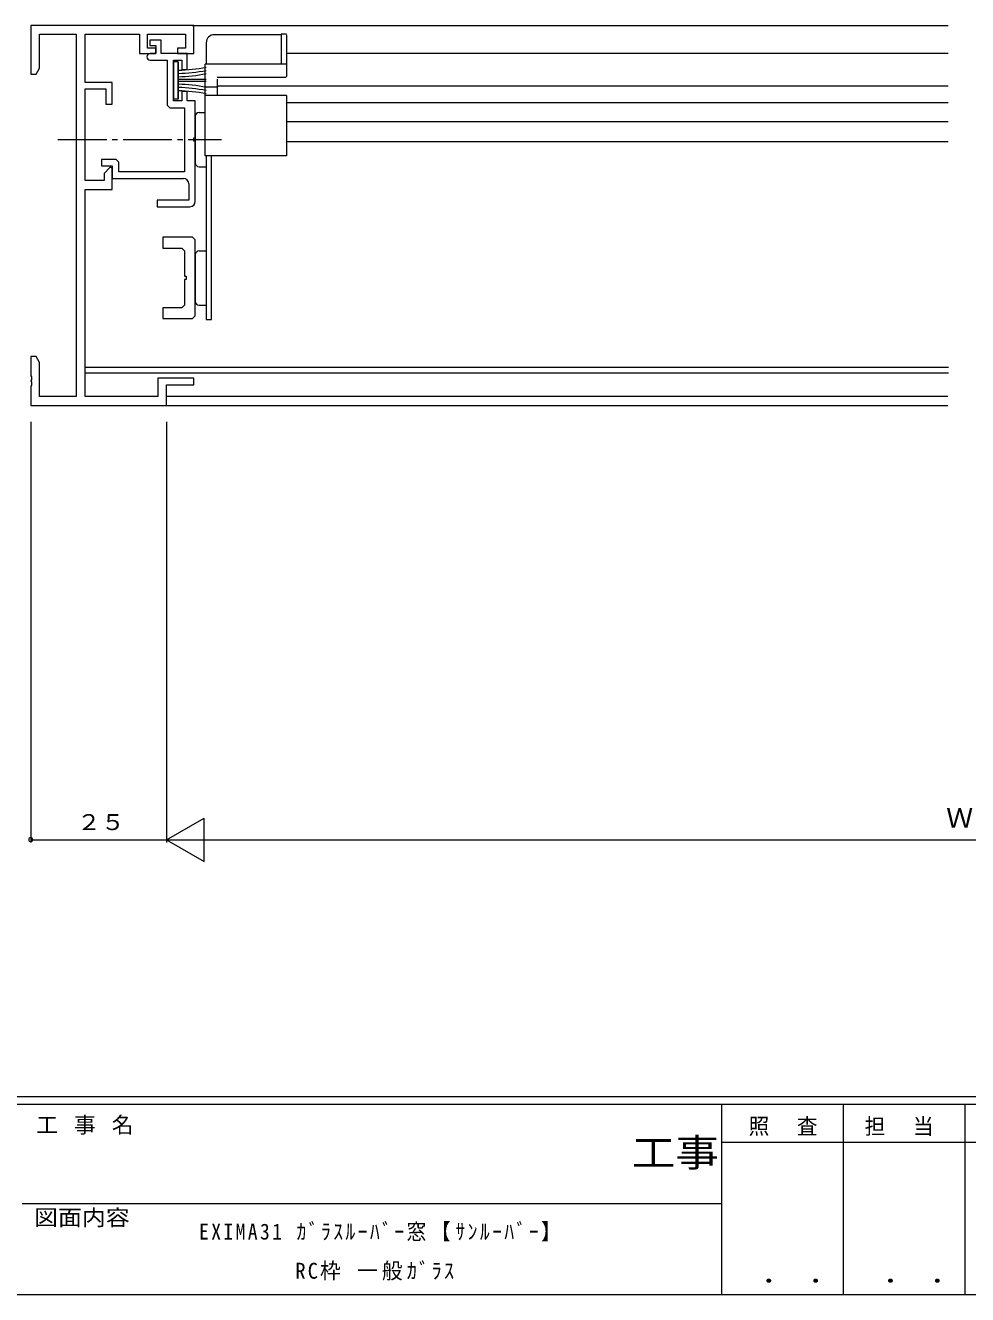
# Model space of a CAD drawing. Units: millimetres on the paper. Extents: x -420 to 373, y -297 to 267.
# Drawn here: x -30.7 to 142.8, y -297 to -63.2 of the extents above; entities that cross this region are included whole.
import ezdxf
from ezdxf.enums import TextEntityAlignment as Align

# ---------------------------------------------------------------- set-up
doc = ezdxf.new("R2010")
doc.units = ezdxf.units.MM
doc.linetypes.add('CHAIN2', pattern=[12, 9, -1, 1, -1])
for name, color, linetype, lineweight in [('0-1_YKK_ZWAK', 7, 'Continuous', 9), ('0-3_YKK_11', 7, 'Continuous', 9), ('0-4_YKK_12', 2, 'Continuous', 9), ('0-6_YKK_13', 4, 'Continuous', 9), ('0-7_YKK_D', 6, 'Continuous', 9)]:
    doc.layers.add(name, color=color, linetype=linetype, lineweight=lineweight)
doc.layers.add('0-2_USER1', color=3, linetype='Continuous')
doc.styles.add('ＭＳ ゴシック', font='')
doc.styles.get('ＭＳ ゴシック').set_extended_font_data('MS Gothic')

msp = doc.modelspace()

# ---------------------------------------------------------------- linework, layer by layer
at = {"layer": '0-1_YKK_ZWAK'}
for p, q in [((352.3, -260.6), (-417.7, -260.6)), ((314.5, -262), (-417.7, -262)), ((97.5, -262), (97.5, -297)), ((119.9, -262), (119.9, -297)), ((142.3, -262), (142.3, -297)), ((165.684, -268.999), (97.5, -268.999)), ((-31.3, -280.199), (97.5, -280.199)), ((-417.7, -297), (314.5, -297))]:
    msp.add_line(p, q, dxfattribs=at)
at = {"layer": '0-3_YKK_11'}
for p, q in [((-29.7, -63.216), (-29.7, -72.216)), ((0.3, -63.216), (-29.7, -63.216)), ((-28.07, -64.846), (-21.33, -64.846)), ((-28.07, -71.125), (-28.07, -64.846)), ((-21.33, -64.846), (-21.33, -131.586)), ((-19.7, -64.846), (-9.7, -64.846)), ((-19.7, -73.716), (-19.7, -64.846)), ((-9.7, -64.846), (-9.7, -68.416)), ((-8.2, -64.846), (-1.2, -64.846)), ((-8.2, -67.416), (-8.2, -64.846)), ((-1.2, -64.846), (-1.2, -67.416)), ((0.3, -68.416), (0.3, -63.216)), ((-6.7, -67.416), (-8.2, -67.416)), ((-7.8, -65.916), (-7.8, -66.916)), ((-5.7, -65.916), (-7.8, -65.916)), ((-7.8, -66.916), (-6.7, -66.916)), ((-6.7, -66.916), (-6.7, -68.416)), ((-6.7, -68.416), (-6.7, -67.416)), ((-5.7, -68.416), (-5.7, -65.916)), ((-2.7, -67.416), (-2.7, -68.416)), ((-1.2, -67.416), (-2.7, -67.416)), ((-9.7, -68.416), (-6.7, -68.416)), ((-6.7, -68.416), (-7.7, -68.416)), ((-7.7, -69.616), (-4.6, -69.616)), ((-0.9, -68.416), (-5.7, -68.416)), ((-4.6, -69.616), (-4.6, -77.916)), ((-3.4, -69.616), (-1.9, -69.616)), ((-3.4, -77.116), (-3.4, -69.616)), ((-2.7, -68.416), (0.3, -68.416)), ((-1.9, -69.616), (-1.9, -71.366)), ((-0.9, -71.366), (-0.9, -68.416)), ((-29.7, -72.216), (-28.7, -72.216)), ((-28.7, -72.216), (-28.07, -71.125)), ((-1.9, -71.366), (-0.9, -71.366)), ((-14.7, -73.716), (-19.7, -73.716)), ((-14.7, -77.716), (-14.7, -73.716)), ((-19.7, -74.916), (-15.9, -74.916)), ((-19.7, -91.786), (-19.7, -74.916)), ((-15.9, -74.916), (-15.9, -77.716)), ((-1.9, -77.116), (-3.4, -77.116)), ((-1.9, -75.366), (-1.9, -77.116)), ((-0.9, -75.366), (-1.9, -75.366)), ((-0.9, -77.116), (-0.9, -75.366)), ((0.601, -77.116), (-0.9, -77.116)), ((0.601, -83.916), (0.601, -77.116)), ((-15.9, -77.716), (-14.7, -77.716)), ((-4.6, -77.916), (-4.1, -78.416)), ((-4.1, -78.416), (-1.4, -78.416)), ((-1.4, -78.416), (-1.4, -90.216)), ((0.3, -83.916), (0.601, -83.916)), ((0.3, -84.516), (0.3, -83.916)), ((0.601, -84.516), (0.3, -84.516)), ((0.601, -95.616), (0.601, -84.516)), ((-16.7, -87.916), (-16.7, -89.116)), ((-14, -87.916), (-16.7, -87.916)), ((-13.5, -88.416), (-14, -87.916)), ((-13.5, -90.216), (-13.5, -88.416)), ((-16.7, -89.116), (-14.7, -89.116)), ((-15.07, -89.362), (-16.2, -90.492)), ((-16.2, -90.492), (-16.2, -91.786)), ((-14.7, -89.515), (-15.07, -89.362)), ((-14.7, -89.116), (-14.7, -91.416)), ((-14.7, -93.416), (-14.7, -89.515)), ((-1.4, -90.216), (-13.5, -90.216)), ((-16.2, -91.786), (-19.7, -91.786)), ((-19.7, -93.416), (-14.7, -93.416)), ((-19.7, -131.586), (-19.7, -93.416)), ((-14.7, -91.416), (-1.599, -91.416)), ((-0.599, -92.416), (-0.599, -95.416)), ((-6.399, -95.416), (-6.399, -96.616)), ((-0.599, -95.416), (-6.399, -95.416)), ((-6.399, -96.616), (-0.399, -96.616)), ((-5.4, -102.235), (-5.4, -104.235)), ((0.1, -102.235), (-5.4, -102.235)), ((0.6, -102.735), (0.1, -102.235)), ((0.6, -116.735), (0.6, -102.735)), ((-5.4, -104.235), (-1.9, -104.235)), ((-1.9, -104.235), (-1.4, -104.735)), ((-1.4, -104.735), (-1.4, -109.435)), ((-1.4, -109.435), (-1.1, -109.435)), ((-1.1, -109.435), (-1.1, -110.035)), ((-1.4, -110.035), (-1.4, -114.735)), ((-1.1, -110.035), (-1.4, -110.035)), ((-5.4, -115.235), (-5.4, -117.235)), ((-1.9, -115.235), (-5.4, -115.235)), ((-1.4, -114.735), (-1.9, -115.235)), ((0.1, -117.235), (0.6, -116.735)), ((-5.4, -117.235), (0.1, -117.235)), ((-29.7, -124.216), (-29.7, -127.757)), ((-28.7, -124.216), (-29.7, -124.216)), ((-28.07, -125.307), (-28.7, -124.216)), ((-28.07, -131.586), (-28.07, -125.307)), ((-29.7, -127.757), (-29.58, -127.941)), ((-29.58, -128.491), (-29.7, -128.674)), ((-29.58, -127.941), (-29.58, -128.491)), ((-6.33, -128.216), (-6.33, -131.586)), ((0.3, -128.216), (-6.33, -128.216)), ((0.3, -129.416), (0.3, -128.216)), ((-29.7, -128.674), (-29.7, -128.758)), ((-29.7, -128.758), (-29.58, -128.941)), ((-29.58, -129.491), (-29.7, -129.674)), ((-29.7, -129.674), (-29.7, -133.216)), ((-29.58, -128.941), (-29.58, -129.491)), ((-4.7, -129.416), (0.3, -129.416)), ((-4.7, -133.216), (-4.7, -129.416)), ((-29.7, -133.216), (-4.7, -133.216)), ((-21.33, -131.586), (-28.07, -131.586)), ((-6.33, -131.586), (-19.7, -131.586))]:
    msp.add_line(p, q, dxfattribs=at)
for centre, radius, start, end in [((-7.7, -69.016), 0.6, 90, 270), ((-1.599, -92.416), 1, 0, 90), ((-0.399, -95.616), 1, 270, 0)]:
    msp.add_arc(centre, radius, start, end, dxfattribs=at)
at = {"layer": '0-4_YKK_12'}
for p, q in [((0.01, -63.216), (139.234, -63.216)), ((139.234, -68.416), (17.4, -68.416)), ((139.234, -74.436), (4.6, -74.436)), ((139.234, -77.456), (17.4, -77.456)), ((139.234, -80.956), (17.4, -80.956)), ((139.234, -84.646), (17.4, -84.646)), ((-11.299, -126.216), (-19.7, -126.216)), ((139.3, -126.216), (-14.603, -126.216)), ((-19.7, -127.216), (-11.299, -127.216)), ((-14.603, -127.216), (139.3, -127.216)), ((-4.7, -131.516), (139.165, -131.516)), ((-4.7, -133.216), (139.165, -133.216))]:
    msp.add_line(p, q, dxfattribs=at)
at = {"layer": '0-6_YKK_13'}
for p, q in [((16.4, -64.927), (4.1, -64.927)), ((16.4, -64.927), (16.4, -64.846)), ((17.4, -64.846), (16.4, -64.846)), ((16.4, -64.927), (16.4, -70.349)), ((17.4, -64.927), (17.4, -72.629)), ((2.6, -66.427), (2.6, -70.349)), ((-2.55, -69.916), (-3.4, -69.916)), ((-3.4, -69.916), (-3.4, -76.816)), ((-2.55, -69.916), (-2.55, -76.816)), ((-2.55, -76.816), (-2.55, -69.916)), ((17.4, -70.349), (2.4, -70.349)), ((2.4, -87.226), (2.4, -70.349)), ((2.6, -73.166), (-2.55, -73.166)), ((2.6, -73.566), (-2.55, -73.566)), ((4.6, -74.623), (2.4, -74.623)), ((17.194, -72.836), (4.6, -72.836)), ((4.6, -73.129), (4.6, -76.116)), ((17.4, -72.629), (17.194, -72.836)), ((-2.55, -76.816), (-3.4, -76.816)), ((17.4, -76.116), (2.4, -76.116)), ((17.4, -76.116), (17.4, -87.226)), ((1.3, -79.241), (2.4, -79.241)), ((0.6, -79.941), (0.6, -88.541)), ((17.4, -87.226), (2.4, -87.226)), ((2.6, -87.226), (2.6, -117.365)), ((3.6, -117.365), (3.6, -87.226)), ((1.3, -89.241), (2.6, -89.241)), ((1.3, -104.765), (2.6, -104.765)), ((0.6, -105.465), (0.6, -114.065)), ((1.3, -114.765), (2.6, -114.765)), ((2.6, -117.365), (3.6, -117.365))]:
    msp.add_line(p, q, dxfattribs=at)
at = {"layer": '0-6_YKK_13', "linetype": 'CHAIN2'}
msp.add_line((-24.7, -84.241), (5.4, -84.241), dxfattribs=at)
at = {"layer": '0-6_YKK_13'}
for centre, radius, start, end in [((4.1, -66.427), 1.5, 90, 180), ((-2.975, -43.466), 28, 270.86969, 281.48474), ((-2.975, -44.066), 28, 270.86969, 281.48474), ((-2.975, -44.666), 28, 270.86969, 281.48474), ((-2.975, -102.066), 28, 78.51524, 89.13029), ((-2.975, -102.666), 28, 78.51524, 89.13029), ((-2.975, -103.266), 28, 78.51524, 89.13029), ((1.3, -79.941), 0.7, 90, 180), ((1.3, -88.541), 0.7, 180, 270), ((1.3, -105.465), 0.7, 90, 180), ((1.3, -114.065), 0.7, 180, 270)]:
    msp.add_arc(centre, radius, start, end, dxfattribs=at)
at = {"layer": '0-7_YKK_D'}
for p, q in [((-29.7, -136.216), (-29.7, -213.716)), ((-4.7, -136.216), (-4.7, -213.716)), ((-4.7, -213.216), (2.229, -209.216)), ((-29.7, -213.216), (-4.7, -213.216)), ((-4.7, -213.216), (287.3, -213.216))]:
    msp.add_line(p, q, dxfattribs=at)
msp.add_lwpolyline([(-4.7, -213.216), (2.229, -217.216), (2.229, -209.216)], dxfattribs=at)
for start, end in [(0, 180), (180, 0)]:
    msp.add_arc((-29.7, -213.216), 0.375, start, end, dxfattribs=at)

# ---------------------------------------------------------------- texts
at = {"layer": '0-1_YKK_ZWAK', "color": 2, "style": 'ＭＳ ゴシック', "width": 1.15}
msp.add_text('工事', height=5.132, dxfattribs=at).set_placement((80.931, -274.956), align=Align.BOTTOM_LEFT)
at = {"layer": '0-1_YKK_ZWAK', "style": 'ＭＳ ゴシック', "width": 1.1}
msp.add_text('図面内容', height=2.933, dxfattribs=at).set_placement((-29.083, -285.148), align=Align.BOTTOM_LEFT)
at = {"layer": '0-1_YKK_ZWAK', "color": 3, "style": 'ＭＳ ゴシック', "width": 1.15}
for p in [(101.955, -295.946), (124.355, -295.946)]:
    msp.add_text(' ． ．', height=3.666, dxfattribs=at).set_placement(p, align=Align.BOTTOM_LEFT)
at = {"layer": '0-1_YKK_ZWAK', "char_height": 2.933, "attachment_point": 7, "style": 'ＭＳ ゴシック'}
for s, insert in [('\\T1.16;工\\~事\\~名', (-28.688, -267.533)), ('\\T1.17;\\W0.95;照\\~\\~査', (102.489, -267.78)), ('\\T1.17;\\W0.95;担\\~\\~当', (123.855, -267.78))]:
    msp.add_mtext(s, dxfattribs=dict(at, insert=insert))
at = {"layer": '0-2_USER1', "color": 7, "char_height": 2.933, "attachment_point": 7, "style": 'ＭＳ ゴシック'}
for s, insert in [('\\T1.25;\\W0.9;EXIMA31\\~ｶﾞﾗｽﾙｰﾊﾞｰ窓【ｻﾝﾙｰﾊﾞｰ】', (1.292, -287.199)), ('\\T1.2;\\W0.95;RC枠\\~一般ｶﾞﾗｽ', (19.012, -294.399))]:
    msp.add_mtext(s, dxfattribs=dict(at, insert=insert))
at = {"layer": '0-7_YKK_D', "color": 3, "style": 'ＭＳ ゴシック'}
msp.add_text('Ｗ', height=3.666, dxfattribs=at).set_placement((138.837, -212.116), align=Align.BOTTOM_LEFT)
at = {"layer": '0-7_YKK_D', "color": 7, "style": 'ＭＳ ゴシック', "width": 1.1}
msp.add_text('２５', height=2.933, dxfattribs=at).set_placement((-21.181, -212.316), align=Align.BOTTOM_LEFT)

doc.saveas('drawing.dxf')
